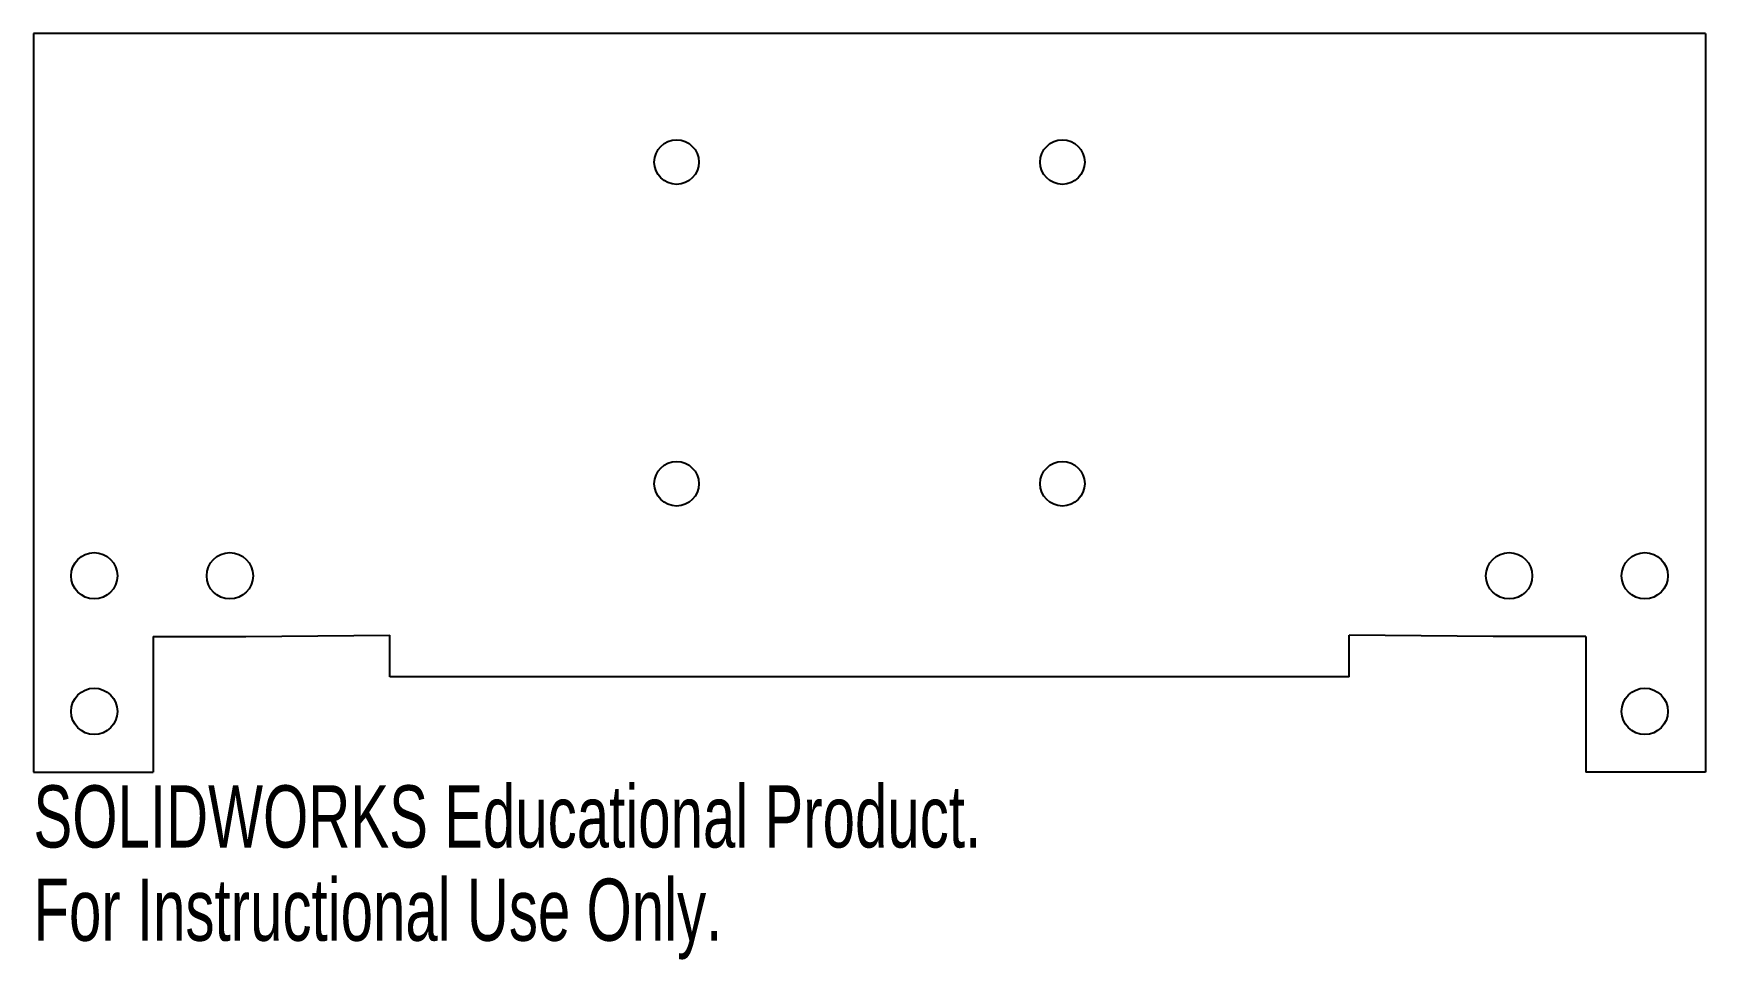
# Model space of a CAD drawing. Header units: millimetres. Extents: x 0 to 130, y -18 to 54.
import ezdxf

# ---------------------------------------------------------------- set-up
doc = ezdxf.new("R2010")
doc.units = ezdxf.units.MM
doc.styles.add('SLDTEXTSTYLE0', font='TXT', dxfattribs={"width": 0.7})

msp = doc.modelspace()

# ---------------------------------------------------------------- linework, layer by layer
at = {"color": 7, "linetype": 'Continuous', "lineweight": 25}
for p, q in [((130, 53.71), (0, 53.71)), ((0, 53.71), (0, -3.71)), ((130, 53.71), (130, -3.71)), ((9.3, 6.83), (9.3, -3.71)), ((9.3, 6.83), (16.5, 6.83)), ((16.5, 6.83), (27.7, 6.93)), ((27.7, 3.71), (27.7, 6.93)), ((102.3, 3.71), (102.3, 6.93)), ((113.5, 6.83), (102.3, 6.93)), ((120.7, 6.83), (113.5, 6.83)), ((120.7, 6.83), (120.7, -3.71)), ((102.3, 3.71), (27.7, 3.71)), ((0, -3.71), (9.3, -3.71)), ((130, -3.71), (120.7, -3.71))]:
    msp.add_line(p, q, dxfattribs=at)
for centre, radius in [((50, 43.71), 1.73), ((80, 43.71), 1.73), ((50, 18.71), 1.73), ((80, 18.71), 1.73), ((4.73, 11.56), 1.8), ((15.27, 11.56), 1.8), ((114.73, 11.56), 1.8), ((125.27, 11.56), 1.8), ((4.73, 1.02), 1.8), ((125.27, 1.02), 1.8)]:
    msp.add_circle(centre, radius, dxfattribs=at)

# ---------------------------------------------------------------- texts
at = {"color": 7, "linetype": 'Continuous', "char_height": 4.8336, "attachment_point": 1, "style": 'SLDTEXTSTYLE0'}
for s, insert in [('SOLIDWORKS Educational Product.', (0, -4.73)), ('For Instructional Use Only.', (0, -11.98))]:
    msp.add_mtext(s, dxfattribs=dict(at, insert=insert))

doc.saveas('drawing.dxf')
